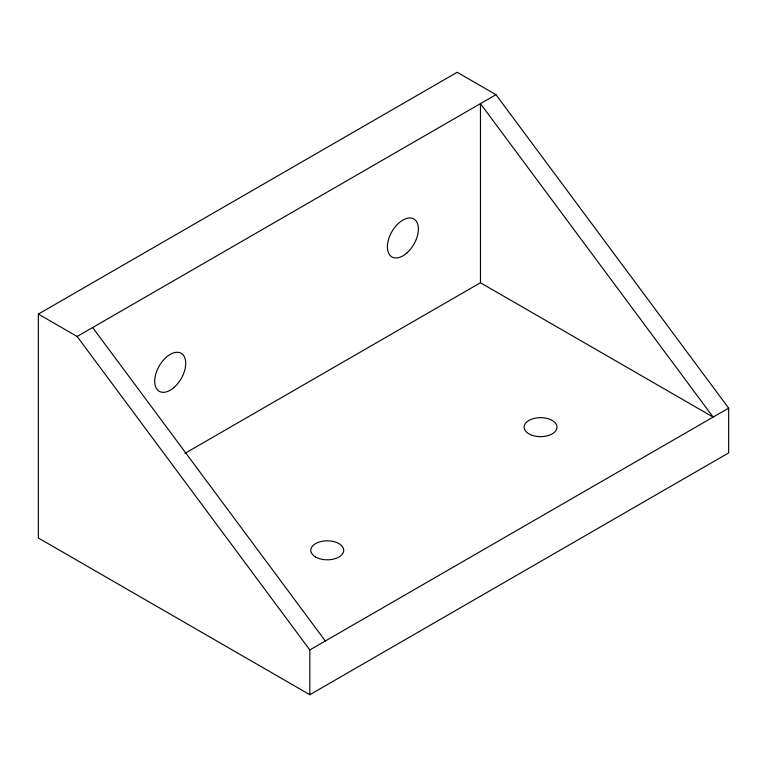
<?xml version="1.0" encoding="UTF-8"?>
<svg xmlns="http://www.w3.org/2000/svg" width="767" height="767" viewBox="0 0 767 767"><rect width="100%" height="100%" fill="white"/><g stroke="black" fill="none" stroke-linecap="round" stroke-linejoin="round"><path stroke-width="1.15" d="M38.35 314.087L457.18 72.28L495.961 94.667L728.65 408.13L728.65 452.913L309.82 694.72L38.35 537.993L38.35 314.087L77.131 336.483L309.82 649.937L309.82 694.72M77.131 336.483L495.961 94.667M184.933 453.364L480.449 282.745L713.137 417.085L480.449 103.622L480.449 282.745M309.82 649.937L728.65 408.13M92.644 327.528L325.333 640.982M406.903 252.947A21.936 12.665 -60 0 0 413.864 218.969A21.936 12.665 -60 0 0 387.91 241.979A21.936 12.665 -60 0 0 406.903 252.947M174.224 387.287A21.936 12.665 -60 0 0 181.175 353.309A21.936 12.665 -60 0 0 155.222 376.319A21.936 12.665 -60 0 0 174.224 387.287M315.63 557.024A16.452 9.501 0 0 0 343.156 552.767A16.452 9.501 0 0 0 323.012 541.128A16.452 9.501 0 0 0 315.63 557.024M532.336 435.388A16.452 9.501 0 0 0 557.015 427.161A16.452 9.501 0 0 0 532.336 418.935A16.452 9.501 0 0 0 532.336 435.388"/></g></svg>
